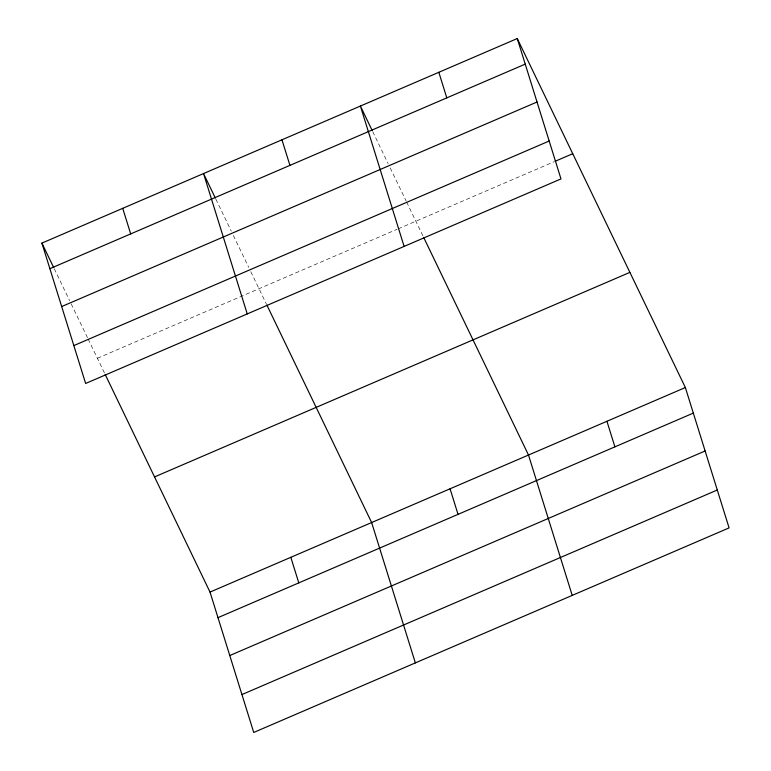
<?xml version="1.0" encoding="UTF-8"?>
<svg xmlns="http://www.w3.org/2000/svg" width="771" height="771" viewBox="0 0 771 771"><rect width="100%" height="100%" fill="white"/><g stroke="black" fill="none" stroke-linecap="round" stroke-linejoin="round"><path stroke-width="0.58" stroke-dasharray="3.85 2.89" d="M97.387 358.274L397.094 229.295M398.202 228.823L553.963 161.794M372.73 131.648L388.141 163.635M390.193 167.905L406.115 200.961M406.625 202.021L423.144 236.321M215.861 199.149L231.271 231.136M233.324 235.406L248.734 267.392M250.787 271.662L266.284 303.822M54.24 268.703L69.65 300.69M71.192 303.89L87.634 338.006M88.145 339.076L104.663 373.376"/><path stroke-width="1.16" d="M517.264 38.55L560.98 178.911L85.639 383.466L41.913 243.106L517.264 38.55L685.361 387.534L729.087 527.894L253.736 732.45L210.02 592.089L105.184 374.455M49.884 268.674L525.234 64.118M61.68 306.559L537.03 102.003M73.833 345.591L549.183 141.026M555.062 161.322L572.737 153.718M154.547 476.921L629.897 272.365M210.02 592.089L685.361 387.534M217.981 617.658L693.331 413.102M229.777 655.543L705.128 450.977M241.94 694.565L717.281 490.009M372.21 130.578L360.404 106.051L404.12 246.412M423.665 237.401L528.501 455.035L572.217 595.395M215.35 198.08L203.534 173.562L247.25 313.922M266.805 304.902L371.632 522.536L415.357 662.896M41.913 243.106L53.729 267.633M606.931 421.284L614.901 446.852M438.834 72.301L446.795 97.869M450.071 488.785L458.032 514.353M281.964 139.802L289.935 165.38M290.821 557.317L298.791 582.886M122.724 208.334L130.694 233.902"/></g></svg>
